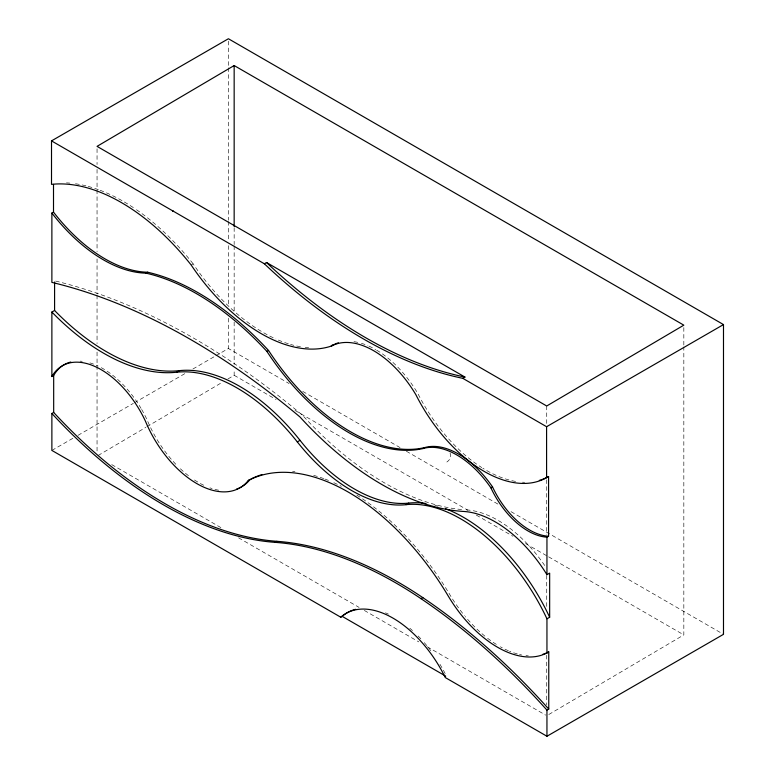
<?xml version="1.0" encoding="UTF-8"?>
<svg xmlns="http://www.w3.org/2000/svg" width="775" height="775" viewBox="0 0 775 775"><rect width="100%" height="100%" fill="white"/><g stroke="black" fill="none" stroke-linecap="round" stroke-linejoin="round"><path stroke-width="0.58" stroke-dasharray="3.88 2.91" d="M98.086 455.506L145.874 427.345M146.911 426.725L222.735 382.027M227.928 378.965L234.157 375.294L234.157 369.239M548.797 714.511L683.831 634.909L683.831 346.938M191.154 264.992L193.14 263.839A159.863 92.293 60 0 0 275.91 339.004M51.877 450.42L73.809 437.759M77.994 435.347L133.358 403.378M134.395 402.777L185.583 373.221M192.898 369.007L214.83 356.335M215.876 355.735L228.412 348.498L289.123 383.548M302.725 391.404L400.065 447.601M406.352 451.224L498.451 504.399M511.016 511.655L723.492 634.328M234.157 375.294L276.084 399.493M294.955 410.392L467.906 510.241M476.296 515.084L512.982 536.261M525.557 543.527L547.567 556.237M548.613 556.837L683.831 634.909M111.726 464.593L221.786 528.133M238.555 537.821L359.096 607.416M364.337 610.438L418.849 641.903M427.228 646.747L545.678 715.131M683.831 327.583L683.831 345.728M546.724 405.993L546.724 424.138M546.724 479.793L546.724 534.246M546.724 575.379L546.724 608.046M546.724 655.243L546.724 704.843M234.157 227.676L234.157 244.619M234.157 245.83L234.157 312.373M234.157 322.051L234.157 364.405M228.412 41.172L228.412 66.582M228.412 67.793L228.412 220.245M228.412 221.456L228.412 240.812M228.412 245.656L228.412 306.144M228.412 318.244L228.412 348.498M97.049 148.79L97.049 164.523M97.049 169.367L97.049 188.722M97.049 189.933L97.049 251.642M97.049 258.898L97.049 293.987M97.049 295.198L97.049 343.596M97.049 352.063L97.049 452.493M66.476 182.861A193.343 111.629 60 0 1 69.828 183.094M75.504 183.752A193.343 111.629 60 0 1 87.12 186.126M88.195 186.407A193.343 111.629 60 0 1 99.026 189.875M100.12 190.282A193.343 111.629 60 0 1 123.322 201.384M124.339 201.984A193.343 111.629 60 0 1 135.518 209.056M136.458 209.696A193.343 111.629 60 0 1 193.14 263.839M308.692 347.772A159.863 92.293 60 0 1 305.195 347.442M300.468 346.745A159.863 92.293 60 0 1 290.567 344.439M288.339 343.761A159.863 92.293 60 0 1 277.043 339.508M353.972 341.688A86.083 49.697 60 0 1 360.317 342.996M361.392 343.306A86.083 49.697 60 0 1 367.941 345.698M368.9 346.115A86.083 49.697 60 0 1 375.691 349.593M376.66 350.164A86.083 49.697 60 0 1 417.89 393.593A125.037 72.191 60 0 0 481.808 467.596M524.665 482.282A125.037 72.191 60 0 1 522.437 482.195M515.607 481.411A125.037 72.191 60 0 1 482.825 468.236M450.013 453.046A17.011 9.697 -0.6 0 1 446.836 462.045M434.823 505.29A151.532 87.488 60 0 1 438.001 506.172M466.347 509.882A109.13 63.008 60 0 1 472.091 510.541M473.263 510.744A109.13 63.008 60 0 1 545.222 566.254M461.658 509.533A282.391 163.041 60 0 1 302.647 415.381A694.807 401.15 60 0 0 54.589 280.812M80.096 361.16A77.665 44.843 60 0 1 82.247 361.324M89.919 362.894A77.665 44.843 60 0 1 98.144 366.081M101.263 367.67A77.665 44.843 60 0 1 116.754 378.626M117.577 379.353A77.665 44.843 60 0 1 141.04 408.367M141.651 409.403A77.665 44.843 60 0 1 147.202 420.069A85.957 49.629 60 0 0 177.785 466.259M292.572 471.549A204.958 118.333 60 0 1 294.984 471.772M313.652 475.366A204.958 118.333 60 0 1 323.747 478.611M324.88 479.028A204.958 118.333 60 0 1 330.557 481.285M333.831 482.709A204.958 118.333 60 0 1 341.378 486.312M356.791 495.099A204.958 118.333 60 0 1 449.965 594.871A101.293 58.483 60 0 0 464.564 615.689M528.347 655.863A101.293 58.483 60 0 1 525.963 655.64M521.691 654.972A101.293 58.483 60 0 1 519.521 654.497M517.332 653.926A101.293 58.483 60 0 1 509.543 651.242M508.419 650.768A101.293 58.483 60 0 1 500.369 646.776M496.339 644.383A101.293 58.483 60 0 1 485.818 636.885M484.927 636.168A101.293 58.483 60 0 1 465.291 616.571M218.695 490.207A85.957 49.629 60 0 1 209.928 487.853M203.748 485.257A85.957 49.629 60 0 1 193.072 479.047M188.47 475.695A85.957 49.629 60 0 1 178.579 467.044M385.475 612.822A94.211 54.395 60 0 1 388.469 614.149M409.81 628.234A94.211 54.395 60 0 1 412.465 630.55M418.151 636.004A94.211 54.395 60 0 1 422.007 640.082M424.264 642.62A94.211 54.395 60 0 1 430.784 650.7M439.968 664.311A94.211 54.395 60 0 1 445.16 673.582"/><path stroke-width="1.16" d="M172.718 211.488L173.232 210.926M234.157 65.546L97.049 146.368L546.724 405.993L683.831 325.161L234.157 65.546L234.157 226.465M548.758 709.057L548.758 651.901L546.947 652.947L546.947 618.808L549.659 617.249L549.659 573.103L546.947 574.672L546.947 537.162L548.574 536.222L548.574 476.499L546.588 477.642A125.037 72.191 60 0 1 415.894 394.746A86.083 49.697 60 0 0 331.497 346.018A159.863 92.293 60 0 1 191.154 264.992A193.343 111.629 60 0 0 51.508 184.363L51.508 140.885L228.412 38.75L723.492 324.58L723.492 634.328L546.947 736.25L445.296 677.563A94.211 54.395 60 0 0 340.748 617.2L51.877 450.42L51.877 413.482L53.678 412.436A393.952 227.453 60 0 0 276.888 541.308A426.269 246.111 60 0 1 422.85 597.641A524.278 302.696 60 0 1 548.758 709.057L546.947 710.103L546.947 736.25M546.947 574.672A109.13 63.008 60 0 0 463.624 511.452A282.391 163.041 60 0 1 299.935 416.94A694.807 401.15 60 0 0 51.877 282.381L51.877 213.067L53.504 212.127L53.504 184.421M546.947 652.947A101.293 58.483 60 0 1 448.163 595.917A204.958 118.333 60 0 0 248.271 480.51A85.957 49.629 60 0 1 145.4 421.116A77.665 44.843 60 0 0 51.877 376.543L51.877 312.044L54.589 310.475A201.636 116.415 60 0 0 179.335 370.653A166.974 96.4 60 0 1 300.032 440.336A150.398 86.829 60 0 0 408.735 503.101A151.532 87.488 60 0 1 425.93 503.498M51.877 213.067A138.115 79.738 60 0 0 145.981 273.149L147.608 272.209A246.75 142.464 60 0 1 268.537 350.474A182.706 105.487 60 0 0 424.526 447.63A79.602 45.957 60 0 1 492.532 486.903A64.993 37.529 60 0 0 548.574 536.222M51.877 376.543L53.678 375.497A77.665 44.843 60 0 1 70.845 362.022M264.353 263.771L266.532 262.512L464.952 377.076L462.782 378.326A458.442 264.682 60 0 1 264.353 263.771L51.508 140.885M51.877 312.044A201.636 116.415 60 0 0 176.623 372.223L179.335 370.653M145.981 273.149A246.75 142.464 60 0 1 266.91 351.414L268.537 350.474M331.497 346.018L333.492 344.865A86.083 49.697 60 0 1 338.384 342.802M176.623 372.223A166.974 96.4 60 0 1 297.309 441.905L300.032 440.336M248.271 480.51L250.083 479.463A85.957 49.629 60 0 1 236.511 489.141M424.526 447.63L422.898 448.57A182.706 105.487 60 0 1 266.91 351.414M51.877 413.482A393.952 227.453 60 0 0 275.086 542.355L276.888 541.308M297.309 441.905A150.398 86.829 60 0 0 406.022 504.67L408.735 503.101M462.782 378.326L546.588 426.715L723.492 324.58M424.584 447.863A17.011 9.697 -0.6 0 0 422.898 448.57A79.602 45.957 60 0 1 490.904 487.843L492.532 486.903M340.748 617.2L342.192 616.367A94.211 54.395 60 0 1 355.609 609.315M275.086 542.355A426.269 246.111 60 0 1 421.038 598.688L422.85 597.641M342.192 616.367L445.702 676.12M546.588 426.715L546.588 477.642M54.589 282.003L54.589 310.475M53.678 375.497L53.678 412.436M333.492 344.865A159.863 92.293 60 0 1 331.274 345.563M548.574 476.499A125.037 72.191 60 0 1 539.303 480.423M546.947 537.162A64.993 37.529 60 0 1 490.904 487.843M445.499 508.7A151.532 87.488 60 0 1 549.659 617.249M421.038 598.688A524.278 302.696 60 0 1 546.947 710.103M406.022 504.67A151.532 87.488 60 0 1 546.947 618.808M464.952 377.076A458.442 264.682 60 0 1 266.532 262.512M147.608 272.209A138.115 79.738 60 0 1 53.504 212.127M548.758 651.901A101.293 58.483 60 0 1 542.839 654.323M251.11 478.94A204.958 118.333 60 0 1 261.902 474.62"/></g></svg>
